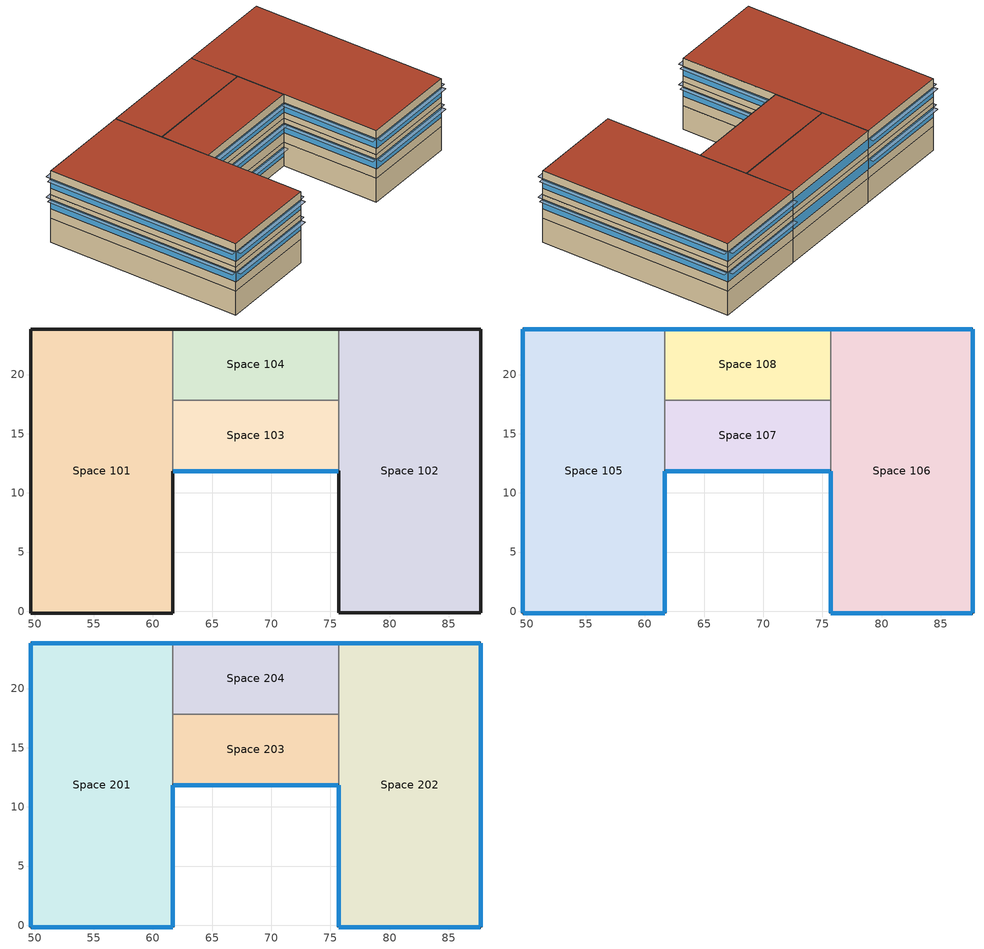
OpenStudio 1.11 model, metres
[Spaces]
Space 101
 floor ground: 61.69,23.85 61.69,-0.15 49.69,-0.15 49.69,23.85 z0
 wall outside: 61.69,23.85 49.69,23.85 49.69,-0.15 61.69,-0.15 61.69,11.85 z0:3.05
 wall to Space 104: 61.69,17.85 61.69,23.85 z0:3.05
 wall to Space 103: 61.69,11.85 61.69,17.85 z0:3.05
Space 102
 floor ground: 87.69,23.85 87.69,-0.15 75.69,-0.15 75.69,23.85 z0
 wall outside: 75.69,11.85 75.69,-0.15 87.69,-0.15 87.69,23.85 75.69,23.85 z0:3.05
 wall to Space 103: 75.69,17.85 75.69,11.85 z0:3.05
 wall to Space 104: 75.69,23.85 75.69,17.85 z0:3.05
Space 103
 floor ground: 75.69,17.85 75.69,11.85 61.69,11.85 61.69,17.85 z0
 wall outside: 61.69,11.85 75.69,11.85 z0:3.05
 wall to Space 104: 75.69,17.85 61.69,17.85 z0:3.05
 window: 61.71,11.85 75.66,11.85 z1.22:2.45
Space 104
 floor ground: 75.69,23.85 75.69,17.85 61.69,17.85 61.69,23.85 z0
 wall outside: 75.69,23.85 61.69,23.85 z0:3.05
Space 105
 floor to Space 101: 61.69,23.85 61.69,-0.15 49.69,-0.15 49.69,23.85 z3.05
 wall outside: 61.69,23.85 49.69,23.85 49.69,-0.15 61.69,-0.15 61.69,11.85 z3.05:6.1
 wall to Space 108: 61.69,17.85 61.69,23.85 z3.05:6.1
 wall to Space 107: 61.69,11.85 61.69,17.85 z3.05:6.1
 window: 61.69,-0.13 61.69,11.82 / 49.71,-0.15 61.66,-0.15 / 49.69,23.82 49.69,-0.13 / 61.66,23.85 49.71,23.85 z4.27:5.5
Space 106
 floor to Space 102: 87.69,23.85 87.69,-0.15 75.69,-0.15 75.69,23.85 z3.05
 wall outside: 75.69,11.85 75.69,-0.15 87.69,-0.15 87.69,23.85 75.69,23.85 z3.05:6.1
 wall to Space 107: 75.69,17.85 75.69,11.85 z3.05:6.1
 wall to Space 108: 75.69,23.85 75.69,17.85 z3.05:6.1
 window: 87.69,-0.13 87.69,23.82 / 75.69,11.82 75.69,-0.13 / 75.71,-0.15 87.66,-0.15 / 87.66,23.85 75.71,23.85 z4.27:5.5
Space 107
 floor to Space 103: 75.69,17.85 75.69,11.85 61.69,11.85 61.69,17.85 z3.05
 wall outside: 61.69,11.85 75.69,11.85 z3.05:6.1
 wall to Space 108: 75.69,17.85 61.69,17.85 z3.05:6.1
 window: 61.71,11.85 75.66,11.85 z4.27:5.5
Space 108
 floor to Space 104: 75.69,23.85 75.69,17.85 61.69,17.85 61.69,23.85 z3.05
 wall outside: 75.69,23.85 61.69,23.85 z3.05:6.1
 window: 75.66,23.85 61.71,23.85 z4.27:5.5
Space 201
 floor to Space 105: 61.69,23.85 61.69,-0.15 49.69,-0.15 49.69,23.85 z6.1
 wall outside: 61.69,23.85 49.69,23.85 49.69,-0.15 61.69,-0.15 61.69,11.85 z6.1:9.14
 wall to Space 204: 61.69,17.85 61.69,23.85 z6.1:9.14
 wall to Space 203: 61.69,11.85 61.69,17.85 z6.1:9.14
 window: 61.66,23.85 49.71,23.85 / 49.69,23.82 49.69,-0.13 / 49.71,-0.15 61.66,-0.15 / 61.69,-0.13 61.69,11.82 z6.9:8.12
 roof outside: 61.69,-0.15 61.69,23.85 49.69,23.85 49.69,-0.15 z9.14
Space 202
 floor to Space 106: 87.69,23.85 87.69,-0.15 75.69,-0.15 75.69,23.85 z6.1
 wall outside: 75.69,11.85 75.69,-0.15 87.69,-0.15 87.69,23.85 75.69,23.85 z6.1:9.14
 wall to Space 203: 75.69,17.85 75.69,11.85 z6.1:9.14
 wall to Space 204: 75.69,23.85 75.69,17.85 z6.1:9.14
 window: 87.69,-0.13 87.69,23.82 / 87.66,23.85 75.71,23.85 / 75.69,11.82 75.69,-0.13 / 75.71,-0.15 87.66,-0.15 z6.9:8.12
 roof outside: 87.69,-0.15 87.69,23.85 75.69,23.85 75.69,-0.15 z9.14
Space 203
 floor to Space 107: 75.69,17.85 75.69,11.85 61.69,11.85 61.69,17.85 z6.1
 wall outside: 61.69,11.85 75.69,11.85 z6.1:9.14
 wall to Space 204: 75.69,17.85 61.69,17.85 z6.1:9.14
 window: 61.71,11.85 75.66,11.85 z6.9:8.12
 roof outside: 75.69,11.85 75.69,17.85 61.69,17.85 61.69,11.85 z9.14
Space 204
 floor to Space 108: 75.69,23.85 75.69,17.85 61.69,17.85 61.69,23.85 z6.1
 wall outside: 75.69,23.85 61.69,23.85 z6.1:9.14
 window: 75.66,23.85 61.71,23.85 z6.9:8.12
 roof outside: 75.69,17.85 75.69,23.85 61.69,23.85 61.69,17.85 z9.14
shading: 75.66,11.24 75.66,11.85 61.71,11.85 61.71,11.24 z5.5; 62.3,-0.13 62.3,11.82 61.69,11.82 61.69,-0.13 z5.5; 61.66,-0.76 61.66,-0.15 49.71,-0.15 49.71,-0.76 z5.5; 87.66,-0.76 87.66,-0.15 75.71,-0.15 75.71,-0.76 z5.5; 88.3,-0.13 88.3,23.82 87.69,23.82 87.69,-0.13 z5.5; 75.69,-0.13 75.69,11.82 75.07,11.82 75.07,-0.13 z5.5; 49.69,-0.13 49.69,23.82 49.07,23.82 49.07,-0.13 z5.5; 61.66,23.85 61.66,24.46 49.71,24.46 49.71,23.85 z5.5; 87.66,23.85 87.66,24.46 75.71,24.46 75.71,23.85 z5.5; 75.66,11.24 75.66,11.85 61.71,11.85 61.71,11.24 z2.45; 88.3,-0.13 88.3,23.82 87.69,23.82 87.69,-0.13 z8.12; 75.69,-0.13 75.69,11.82 75.07,11.82 75.07,-0.13 z8.12; 62.3,-0.13 62.3,11.82 61.69,11.82 61.69,-0.13 z8.12; 87.66,23.85 87.66,24.46 75.71,24.46 75.71,23.85 z8.12; 49.69,-0.13 49.69,23.82 49.07,23.82 49.07,-0.13 z8.12; 75.66,11.24 75.66,11.85 61.71,11.85 61.71,11.24 z8.12; 61.66,23.85 61.66,24.46 49.71,24.46 49.71,23.85 z8.12; 61.66,-0.76 61.66,-0.15 49.71,-0.15 49.71,-0.76 z8.12; 87.66,-0.76 87.66,-0.15 75.71,-0.15 75.71,-0.76 z8.12
[Building]
Building 1: Space Type=189.1-2009 - Office - OpenOffice - CZ4-8; Default Construction Set=189.1-2009 - CZ5 - Office
[Site]
Tehran Mehrabad: Latitude {deg}=35.41; Longitude {deg}=51.19; Time Zone {hr}=3; Elevation {m}=1190
[ClimateZones]
Climate Zone Institution Name 1=ASHRAE; Climate Zone Document Name 1=ANSI/ASHRAE Standard 169; Climate Zone Document Year 1=2006; Climate Zone Institution Name 2=CEC; Climate Zone Document Name 2=California Climate Zone Descriptions; Climate Zone Document Year 2=1995
[SizingPeriod:DesignDay] Sky Clearness=0; Rain Indicator=0; Snow Indicator=0; Day of Month=21; Daylight Saving Time Indicator=0; Dry-Bulb Temperature Range Modifier Type=DefaultMultipliers
Name | Maximum Dry-Bulb Temperature {C} | Daily Dry-Bulb Temperature Range {deltaC} | Humidity Indicating Conditions at Maximum Dry-Bulb | Barometric Pressure {Pa} | Wind Speed {m/s} | Wind Direction {deg} | Month | Day Type | Humidity Indicating Type | Solar Model Indicator | ASHRAE Taub | ASHRAE Taud
Milano-Linate Ann Clg .4% Condns Enth=>MDB | 31 | 10.2 | 77500 | 100094 | 2.3 | 220 | 7 | SummerDesignDay | Enthalpy | ASHRAETau | 0.515 | 1.818
Milano-Linate Ann Clg .4% Condns DB=>MWB | 33 | 10.2 | 24.1 | 100094 | 2.3 | 220 | 7 | SummerDesignDay | Wetbulb | ASHRAETau | 0.515 | 1.818
Milano-Linate Ann Htg 99.6% Condns DB | -5.1 | 0 | -5.1 | 100094 | 0.4 | 240 | 1 | WinterDesignDay | Wetbulb | ASHRAEClearSky
Milano-Linate Ann Hum_n 99.6% Condns DP=>MCDB | 2.3 | 0 | -11.5 | 100094 | 0.4 | 240 | 1 | WinterDesignDay | Dewpoint | ASHRAEClearSky
Milano-Linate Ann Clg .4% Condns WB=>MDB | 31 | 10.2 | 25.2 | 100094 | 2.3 | 220 | 7 | SummerDesignDay | Wetbulb | ASHRAETau | 0.515 | 1.818
Milano-Linate Ann Clg .4% Condns DP=>MDB | 28.5 | 10.2 | 23.5 | 100094 | 2.3 | 220 | 7 | SummerDesignDay | Dewpoint | ASHRAETau | 0.515 | 1.818
Milano-Linate Ann Htg Wind 99.6% Condns WS=>MCDB | 8.8 | 0 | 8.8 | 100094 | 10.3 | 240 | 1 | WinterDesignDay | Wetbulb | ASHRAEClearSky
MOSCOW Ann Clg .4% Condns WB=>MDB | 26.4 | 8.3 | 21.2 | 99465 | 1.6 | 150 | 7 | SummerDesignDay | Wetbulb | ASHRAETau | 0.437 | 2.043
MOSCOW Ann Htg Wind 99.6% Condns WS=>MCDB | -8.2 | 0 | -8.2 | 99465 | 8 | 290 | 2 | WinterDesignDay | Wetbulb | ASHRAEClearSky
MOSCOW Ann Clg .4% Condns DB=>MWB | 28.4 | 8.3 | 20.1 | 99465 | 1.6 | 150 | 7 | SummerDesignDay | Wetbulb | ASHRAETau | 0.437 | 2.043
MOSCOW Ann Clg .4% Condns DP=>MDB | 24 | 8.3 | 19.3 | 99465 | 1.6 | 150 | 7 | SummerDesignDay | Dewpoint | ASHRAETau | 0.437 | 2.043
MOSCOW Ann Hum_n 99.6% Condns DP=>MCDB | -22.7 | 0 | -25.8 | 99465 | 1.4 | 290 | 2 | WinterDesignDay | Dewpoint | ASHRAEClearSky
MOSCOW Ann Clg .4% Condns Enth=>MDB | 26.6 | 8.3 | 62300 | 99465 | 1.6 | 150 | 7 | SummerDesignDay | Enthalpy | ASHRAETau | 0.437 | 2.043
MOSCOW Ann Htg 99.6% Condns DB | -23.1 | 0 | -23.1 | 99465 | 1.4 | 290 | 2 | WinterDesignDay | Wetbulb | ASHRAEClearSky
Tehran Mehrabad Ann Htg 99.6% Condns DB | -2.8 | 0 | -2.8 | 87822 | 1.9 | 270 | 1 | WinterDesignDay | Wetbulb | ASHRAEClearSky
Tehran Mehrabad Ann Clg .4% Condns DB=>MWB | 38.5 | 10.6 | 19 | 87822 | 3.6 | 120 | 7 | SummerDesignDay | Wetbulb | ASHRAETau | 0.752 | 1.326
Tehran Mehrabad Ann Clg .4% Condns DP=>MDB | 31 | 10.6 | 18.9 | 87822 | 3.6 | 120 | 7 | SummerDesignDay | Dewpoint | ASHRAETau | 0.752 | 1.326
Tehran Mehrabad Ann Clg .4% Condns WB=>MDB | 33 | 10.6 | 22.5 | 87822 | 3.6 | 120 | 7 | SummerDesignDay | Wetbulb | ASHRAETau | 0.752 | 1.326
Tehran Mehrabad Ann Htg Wind 99.6% Condns WS=>MCDB | 9.5 | 0 | 9.5 | 87822 | 11.5 | 270 | 1 | WinterDesignDay | Wetbulb | ASHRAEClearSky
Tehran Mehrabad Ann Hum_n 99.6% Condns DP=>MCDB | 6.2 | 0 | -13 | 87822 | 1.9 | 270 | 1 | WinterDesignDay | Dewpoint | ASHRAEClearSky
Tehran Mehrabad Ann Clg .4% Condns Enth=>MDB | 32.7 | 10.6 | 72900 | 87822 | 3.6 | 120 | 7 | SummerDesignDay | Enthalpy | ASHRAETau | 0.752 | 1.326
[DefaultConstructionSet] Interior Partition Construction=Interior Partition
Name | Default Exterior Surface Constructions | Default Interior Surface Constructions | Default Ground Contact Surface Constructions | Default Exterior SubSurface Constructions | Default Interior SubSurface Constructions
189.1-2009 - CZ5 - Office | Default Surface Constructions 13 | Default Surface Constructions 14 | Default Surface Constructions 15 | Default Sub Surface Constructions 9 | Default Sub Surface Constructions 10
my set2 | Default Surface Constructions 25 | Default Surface Constructions 26 | Default Surface Constructions 27 | Default Sub Surface Constructions 17 | Default Sub Surface Constructions 18
[DefaultSurfaceConstructions]
Name | Floor Construction | Wall Construction | Roof Ceiling Construction
Default Surface Constructions 13 | ExtSlabCarpet 4in ClimateZone 1-8 | ASHRAE 189.1-2009 ExtWall Mass ClimateZone 5 | ASHRAE 189.1-2009 ExtRoof IEAD ClimateZone 2-5
Default Surface Constructions 14; Default Surface Constructions 26 | Interior Floor | Interior Wall | Interior Ceiling
Default Surface Constructions 15; Default Surface Constructions 27 | ExtSlabCarpet 4in ClimateZone 1-8 | ExtSlabCarpet 4in ClimateZone 1-8 | ExtSlabCarpet 4in ClimateZone 1-8
Default Surface Constructions 25 | ExtSlabCarpet 4in ClimateZone 1-8 | my wall 2 | ASHRAE 189.1-2009 ExtRoof IEAD ClimateZone 1
[Construction]
ExtSlabCarpet 4in ClimateZone 1-8: MAT-CC05 4 HW CONCRETE, CP02 CARPET PAD
ASHRAE 189.1-2009 ExtRoof IEAD ClimateZone 1: Roof Membrane, Roof Insulation [18], Metal Decking
Interior Floor: F16 Acoustic tile, F05 Ceiling air space resistance, M11 100mm lightweight concrete
Interior Wall: G01a 19mm gypsum board, F04 Wall air space resistance, G01a 19mm gypsum board
Interior Ceiling: M11 100mm lightweight concrete, F05 Ceiling air space resistance, F16 Acoustic tile
ASHRAE 189.1-2009 ExtWindow ClimateZone 1: Theoretical Glass [167]
Exterior Door: F08 Metal surface, I01 25mm insulation board
Interior Window: Clear 3mm
Interior Door; Interior Partition: G05 25mm wood
ASHRAE 189.1-2009 ExtRoof IEAD ClimateZone 2-5: Roof Membrane, Roof Insulation [21], Metal Decking
ASHRAE 189.1-2009 ExtWindow ClimateZone 4-5: Theoretical Glass [207]
ASHRAE 189.1-2009 ExtWall Mass ClimateZone 5: 1IN Stucco, 8IN Concrete HW, Wall Insulation [40], 1/2IN Gypsum
my wall 2: F08 Metal surface, 8IN Concrete HW, Wall Insulation [36], 1/2IN Gypsum
[Material] Thermal Absorptance=0.9
Name | Roughness | Thickness {m} | Conductivity {W/m-K} | Density {kg/m3} | Specific Heat {J/kg-K} | Solar Absorptance | Visible Absorptance
MAT-CC05 4 HW CONCRETE | Rough | 0.1016 | 1.311 | 2240 | 836.8 | 0.85 | 0.85
1IN Stucco | Smooth | 0.0253 | 0.6918 | 1858 | 837 | 0.92 | 0.92
8IN Concrete HW | MediumRough | 0.2033 | 1.7296 | 2243 | 837 | 0.65 | 0.65
1/2IN Gypsum | Smooth | 0.0127 | 0.16 | 784.9 | 830 | 0.4 | 0.4
Roof Membrane | VeryRough | 0.0095 | 0.16 | 1121.29 | 1460 | 0.7 | 0.7
Roof Insulation [18] | MediumRough | 0.1693 | 0.049 | 265 | 836.8 | 0.7 | 0.7
Metal Decking | MediumSmooth | 0.0015 | 45.006 | 7680 | 418.4 | 0.6 | 0.6
F16 Acoustic tile | MediumSmooth | 0.0191 | 0.06 | 368 | 590 | 0.3 | 0.3
M11 100mm lightweight concrete | MediumRough | 0.1016 | 0.53 | 1280 | 840 | 0.5 | 0.5
G01a 19mm gypsum board | MediumSmooth | 0.019 | 0.16 | 800 | 1090 | 0.4 | 0.4
F08 Metal surface | Smooth | 0.0008 | 45.28 | 7824 | 500 | 0.7 | 0.7
I01 25mm insulation board | MediumRough | 0.0254 | 0.03 | 43 | 1210 | 0.6 | 0.6
G05 25mm wood | MediumSmooth | 0.0254 | 0.15 | 608 | 1630 | 0.5 | 0.5
Roof Insulation [21] | MediumRough | 0.2105 | 0.049 | 265 | 836.8 | 0.7 | 0.7
Wall Insulation [36] | MediumRough | 0.0566 | 0.0432 | 91 | 837 | 0.5 | 0.5
Wall Insulation [40] | MediumRough | 0.0794 | 0.0432 | 91 | 837 | 0.5 | 0.5
[Material:NoMass]
CP02 CARPET PAD: Roughness=Smooth; Thermal Resistance {m2-K/W}=0.1; Thermal Absorptance=0.9; Solar Absorptance=0.8; Visible Absorptance=0.8
[Material:AirGap]
Name | Thermal Resistance {m2-K/W}
F05 Ceiling air space resistance | 0.18
F04 Wall air space resistance | 0.15
[DefaultSubSurfaceConstructions]
Name | Fixed Window Construction | Operable Window Construction | Door Construction | Tubular Daylight Dome Construction | Tubular Daylight Diffuser Construction
Default Sub Surface Constructions 9 | ASHRAE 189.1-2009 ExtWindow ClimateZone 4-5 | ASHRAE 189.1-2009 ExtWindow ClimateZone 4-5 | Exterior Door | Interior Window | Interior Window
Default Sub Surface Constructions 10; Default Sub Surface Constructions 18 | Interior Window | Interior Window | Interior Door
Default Sub Surface Constructions 17 | ASHRAE 189.1-2009 ExtWindow ClimateZone 1 | ASHRAE 189.1-2009 ExtWindow ClimateZone 1 | Exterior Door | Interior Window | Interior Window
[WindowMaterial:Glazing] Optical Data Type=SpectralAverage; Thickness {m}=0.003; Back Side Solar Reflectance at Normal Incidence=0; Back Side Visible Reflectance at Normal Incidence=0; Infrared Transmittance at Normal Incidence=0; Dirt Correction Factor for Solar and Visible Transmittance=1; Solar Diffusing=No
Name | Solar Transmittance at Normal Incidence | Front Side Solar Reflectance at Normal Incidence | Visible Transmittance at Normal Incidence | Front Side Visible Reflectance at Normal Incidence | Front Side Infrared Hemispherical Emissivity | Back Side Infrared Hemispherical Emissivity | Conductivity {W/m-K}
Theoretical Glass [167] | 0.2374 | 0.7126 | 0.2512 | 0.6988 | 0.985 | 0.985 | 2.1073
Clear 3mm | 0.837 | 0.075 | 0.898 | 0.081 | 0.84 | 0.84 | 0.9
Theoretical Glass [207] | 0.3311 | 0.6189 | 0.44 | 0.51 | 0.9 | 0.9 | 0.0133
[SpaceType] Standards Building Type=Office
Name | Default Schedule Set | Design Specification Outdoor Air Object | Standards Space Type
189.1-2009 - Office - BreakRoom - CZ1-3 | 189.1-2009 - Office - BreakRoom - CZ1-3 Schedule Set | 189.1-2009 - Office - BreakRoom - CZ1-3 Ventilation | BreakRoom
189.1-2009 - Office - IT_Room - CZ1-3 | 189.1-2009 - Office - IT_Room - CZ1-3 Schedule Set | 189.1-2009 - Office - IT_Room - CZ1-3 Ventilation | IT_Room
189.1-2009 - Office - Lobby - CZ1-3 | 189.1-2009 - Office - Lobby - CZ1-3 Schedule Set | 189.1-2009 - Office - Lobby - CZ1-3 Ventilation | Lobby
189.1-2009 - Office - OpenOffice - CZ1-3 | 189.1-2009 - Office - OpenOffice - CZ1-3 Schedule Set | 189.1-2009 - Office - OpenOffice - CZ1-3 Ventilation | OpenOffice
189.1-2009 - Office - Storage - CZ1-3 | 189.1-2009 - Office - Storage - CZ1-3 Schedule Set | 189.1-2009 - Office - Storage - CZ1-3 Ventilation | Storage
189.1-2009 - Office - OpenOffice - CZ4-8 | 189.1-2009 - Office - OpenOffice - CZ4-8 Schedule Set | 189.1-2009 - Office - OpenOffice - CZ4-8 Ventilation | OpenOffice
[DefaultScheduleSet] Lighting Schedule=Office Bldg Light; Infiltration Schedule=Office Infil Quarter On
Name | Number of People Schedule | People Activity Level Schedule | Electric Equipment Schedule
189.1-2009 - Office - BreakRoom - CZ1-3 Schedule Set; 189.1-2009 - Office - IT_Room - CZ1-3 Schedule Set; 189.1-2009 - Office - Lobby - CZ1-3 Schedule Set | Office Misc Occ | Office Activity | Office Bldg Equip
189.1-2009 - Office - OpenOffice - CZ1-3 Schedule Set; 189.1-2009 - Office - OpenOffice - CZ4-8 Schedule Set | Office Work Occ | Office Activity | Office Bldg Equip
189.1-2009 - Office - Storage - CZ1-3 Schedule Set
[Lights:Definition] Design Level Calculation Method=Watts/Area
Name | Watts per Space Floor Area {W/m2}
189.1-2009 - Office - BreakRoom - CZ1-3 Lights Definition | 11.625
189.1-2009 - Office - IT_Room - CZ1-3 Lights Definition; 189.1-2009 - Office - OpenOffice - CZ1-3 Lights Definition; 189.1-2009 - Office - OpenOffice - CZ4-8 Lights Definition | 10.6563
189.1-2009 - Office - Lobby - CZ1-3 Lights Definition | 12.5938
189.1-2009 - Office - Storage - CZ1-3 Lights Definition | 7.75002
[Lights]
Name | Lights Definition | Space or SpaceType
189.1-2009 - Office - BreakRoom - CZ1-3 Lights | 189.1-2009 - Office - BreakRoom - CZ1-3 Lights Definition | 189.1-2009 - Office - BreakRoom - CZ1-3
189.1-2009 - Office - IT_Room - CZ1-3 Lights | 189.1-2009 - Office - IT_Room - CZ1-3 Lights Definition | 189.1-2009 - Office - IT_Room - CZ1-3
189.1-2009 - Office - Lobby - CZ1-3 Lights | 189.1-2009 - Office - Lobby - CZ1-3 Lights Definition | 189.1-2009 - Office - Lobby - CZ1-3
189.1-2009 - Office - OpenOffice - CZ1-3 Lights | 189.1-2009 - Office - OpenOffice - CZ1-3 Lights Definition | 189.1-2009 - Office - OpenOffice - CZ1-3
189.1-2009 - Office - Storage - CZ1-3 Lights | 189.1-2009 - Office - Storage - CZ1-3 Lights Definition | 189.1-2009 - Office - Storage - CZ1-3
189.1-2009 - Office - OpenOffice - CZ4-8 Lights | 189.1-2009 - Office - OpenOffice - CZ4-8 Lights Definition | 189.1-2009 - Office - OpenOffice - CZ4-8
[DesignSpecification:OutdoorAir] Outdoor Air Method=Sum
Name | Outdoor Air Flow per Person {m3/s-person} | Outdoor Air Flow per Floor Area {m3/s-m2}
189.1-2009 - Office - BreakRoom - CZ1-3 Ventilation; 189.1-2009 - Office - Lobby - CZ1-3 Ventilation | 0.00707921
189.1-2009 - Office - IT_Room - CZ1-3 Ventilation; 189.1-2009 - Office - Storage - CZ1-3 Ventilation |  | 0.000254
189.1-2009 - Office - OpenOffice - CZ1-3 Ventilation; 189.1-2009 - Office - OpenOffice - CZ4-8 Ventilation | 0.00943895
[People:Definition] Number of People Calculation Method=People/Area; Fraction Radiant=0.3
Name | People per Space Floor Area {person/m2}
189.1-2009 - Office - BreakRoom - CZ1-3 People Definition | 0.538196
189.1-2009 - Office - IT_Room - CZ1-3 People Definition | 0.0538196
189.1-2009 - Office - Lobby - CZ1-3 People Definition | 0.107639
189.1-2009 - Office - OpenOffice - CZ1-3 People Definition; 189.1-2009 - Office - OpenOffice - CZ4-8 People Definition | 0.0565105
[People]
Name | People Definition | Space or SpaceType
189.1-2009 - Office - BreakRoom - CZ1-3 People | 189.1-2009 - Office - BreakRoom - CZ1-3 People Definition | 189.1-2009 - Office - BreakRoom - CZ1-3
189.1-2009 - Office - IT_Room - CZ1-3 People | 189.1-2009 - Office - IT_Room - CZ1-3 People Definition | 189.1-2009 - Office - IT_Room - CZ1-3
189.1-2009 - Office - Lobby - CZ1-3 People | 189.1-2009 - Office - Lobby - CZ1-3 People Definition | 189.1-2009 - Office - Lobby - CZ1-3
189.1-2009 - Office - OpenOffice - CZ1-3 People | 189.1-2009 - Office - OpenOffice - CZ1-3 People Definition | 189.1-2009 - Office - OpenOffice - CZ1-3
189.1-2009 - Office - OpenOffice - CZ4-8 People | 189.1-2009 - Office - OpenOffice - CZ4-8 People Definition | 189.1-2009 - Office - OpenOffice - CZ4-8
[SpaceInfiltration:DesignFlowRate] Design Flow Rate Calculation Method=Flow/ExteriorArea
Name | Space or SpaceType | Flow per Exterior Surface Area {m3/s-m2}
189.1-2009 - Office - BreakRoom - CZ1-3 Infiltration | 189.1-2009 - Office - BreakRoom - CZ1-3 | 0.00030226
189.1-2009 - Office - IT_Room - CZ1-3 Infiltration | 189.1-2009 - Office - IT_Room - CZ1-3 | 0.00030226
189.1-2009 - Office - Lobby - CZ1-3 Infiltration | 189.1-2009 - Office - Lobby - CZ1-3 | 0.00030226
189.1-2009 - Office - OpenOffice - CZ1-3 Infiltration | 189.1-2009 - Office - OpenOffice - CZ1-3 | 0.00030226
189.1-2009 - Office - Storage - CZ1-3 Infiltration | 189.1-2009 - Office - Storage - CZ1-3 | 0.00030226
189.1-2009 - Office - OpenOffice - CZ4-8 Infiltration | 189.1-2009 - Office - OpenOffice - CZ4-8 | 0.000226568
[ElectricEquipment:Definition] Design Level Calculation Method=Watts/Area
Name | Watts per Space Floor Area {W/m2}
189.1-2009 - Office - BreakRoom - CZ1-3 Electric Equipment Definition | 48.007
189.1-2009 - Office - IT_Room - CZ1-3 Electric Equipment Definition | 16.7917
189.1-2009 - Office - Lobby - CZ1-3 Electric Equipment Definition | 0.753474
189.1-2009 - Office - OpenOffice - CZ1-3 Electric Equipment Definition; 189.1-2009 - Office - OpenOffice - CZ4-8 Electric Equipment Definition | 7.64238
[ElectricEquipment]
Name | Electric Equipment Definition | Space or SpaceType
189.1-2009 - Office - BreakRoom - CZ1-3 Electric Equipment | 189.1-2009 - Office - BreakRoom - CZ1-3 Electric Equipment Definition | 189.1-2009 - Office - BreakRoom - CZ1-3
189.1-2009 - Office - IT_Room - CZ1-3 Electric Equipment | 189.1-2009 - Office - IT_Room - CZ1-3 Electric Equipment Definition | 189.1-2009 - Office - IT_Room - CZ1-3
189.1-2009 - Office - Lobby - CZ1-3 Electric Equipment | 189.1-2009 - Office - Lobby - CZ1-3 Electric Equipment Definition | 189.1-2009 - Office - Lobby - CZ1-3
189.1-2009 - Office - OpenOffice - CZ1-3 Electric Equipment | 189.1-2009 - Office - OpenOffice - CZ1-3 Electric Equipment Definition | 189.1-2009 - Office - OpenOffice - CZ1-3
189.1-2009 - Office - OpenOffice - CZ4-8 Electric Equipment | 189.1-2009 - Office - OpenOffice - CZ4-8 Electric Equipment Definition | 189.1-2009 - Office - OpenOffice - CZ4-8
[ThermostatSetpoint:DualSetpoint] Heating Setpoint Temperature Schedule=Medium Office HtgSetp; Cooling Setpoint Temperature Schedule=Medium Office ClgSetp
Thermal Zone 2 Thermostat; Thermal Zone 4 Thermostat; Thermal Zone 3 Thermostat; Thermal Zone 5 Thermostat; Thermal Zone 6 Thermostat 1; Thermal Zone 1 Thermostat 1
[BuildingStory] Nominal Floor to Floor Height {m}=3.048
Name | Nominal Z Coordinate {m}
Building Story 1; Building Story 2; Building Story 3; Building Story 4; Building Story 6; Building Story 7; Building Story 8; Building Story 9; Building Story 10; Building Story 11; Building Story 12; Building Story 13; Building Story 14; Building Story 15 | 0
Building Story 5; Building Story 16 | 3.048
[Space] Default Construction Set=my set2
Name | Space Type | Building Story | Thermal Zone
Space 101; Space 104 | 189.1-2009 - Office - Storage - CZ1-3 | Building Story 1 | Thermal Zone 1
Space 102 | 189.1-2009 - Office - Lobby - CZ1-3 | Building Story 1 | Thermal Zone 3
Space 103 | 189.1-2009 - Office - Lobby - CZ1-3 | Building Story 1 | Thermal Zone 2
Space 105 | 189.1-2009 - Office - BreakRoom - CZ1-3 | Building Story 2 | Thermal Zone 4
Space 106 | 189.1-2009 - Office - IT_Room - CZ1-3 | Building Story 2 | Thermal Zone 6
Space 107 | 189.1-2009 - Office - Lobby - CZ1-3 | Building Story 2 | Thermal Zone 3
Space 108 | 189.1-2009 - Office - Storage - CZ1-3 | Building Story 2 | Thermal Zone 1
Space 201 | 189.1-2009 - Office - OpenOffice - CZ1-3 | Building Story 3 | Thermal Zone 5
Space 202 | 189.1-2009 - Office - IT_Room - CZ1-3 | Building Story 3 | Thermal Zone 6
Space 203 | 189.1-2009 - Office - Lobby - CZ1-3 | Building Story 3 | Thermal Zone 3
Space 204 | 189.1-2009 - Office - Storage - CZ1-3 | Building Story 3 | Thermal Zone 1
[ThermalZone] Use Ideal Air Loads=Yes
Name | Thermostat
Thermal Zone 1 | Thermal Zone 1 Thermostat 1
Thermal Zone 2 | Thermal Zone 2 Thermostat
Thermal Zone 3 | Thermal Zone 3 Thermostat
Thermal Zone 4 | Thermal Zone 4 Thermostat
Thermal Zone 5 | Thermal Zone 5 Thermostat
Thermal Zone 6 | Thermal Zone 6 Thermostat 1
[Sizing:Zone] Zone Cooling Design Supply Air Temperature Input Method=SupplyAirTemperature; Zone Cooling Design Supply Air Temperature {C}=14; Zone Cooling Design Supply Air Temperature Difference {deltaC}=11.11; Zone Heating Design Supply Air Temperature Input Method=SupplyAirTemperature; Zone Heating Design Supply Air Temperature {C}=40; Zone Heating Design Supply Air Temperature Difference {deltaC}=11.11; Zone Cooling Design Supply Air Humidity Ratio {kg-H2O/kg-air}=0.0085; Zone Heating Design Supply Air Humidity Ratio {kg-H2O/kg-air}=0.008; Cooling Design Air Flow Method=DesignDay; Heating Design Air Flow Method=DesignDay; Account for Dedicated Outdoor Air System=No; Dedicated Outdoor Air System Control Strategy=NeutralSupplyAir; Dedicated Outdoor Air Low Setpoint Temperature for Design {C}=autosize; Dedicated Outdoor Air High Setpoint Temperature for Design {C}=autosize
Thermal Zone 1; Thermal Zone 2; Thermal Zone 3; Thermal Zone 4; Thermal Zone 5; Thermal Zone 6
[Schedule:Ruleset]
Name | Default Day Schedule | Summer Design Day Schedule | Winter Design Day Schedule
Office Bldg Light | Office Bldg Light Default Schedule | Office Bldg Light Summer Design Day | Office Bldg Light Winter Design Day
Office Misc Occ | Office Bldg Occ Default Schedule 1 | Office Bldg Occ Summer Design Day 1 | Office Bldg Occ Winter Design Day 1
Office Activity | Office Activity Default Schedule | Office Activity Summer Design Day | Office Activity Winter Design Day
Office Infil Quarter On | Office Infil Quarter On Default Schedule | Office Infil Quarter On Summer Design Day | Office Infil Quarter On Winter Design Day
Office Bldg Equip | Office Bldg Equip Default Schedule | Office Bldg Equip Summer Design Day | Office Bldg Equip Winter Design Day
Medium Office HtgSetp | Medium Office HtgSetp Default Schedule | Medium Office HtgSetp Summer Design Day | Medium Office HtgSetp Winter Design Day
Medium Office ClgSetp | Medium Office ClgSetp Default Schedule | Medium Office ClgSetp Summer Design Day | Medium Office ClgSetp Winter Design Day
Office Work Occ | Office Bldg Occ Default Schedule | Office Bldg Occ Summer Design Day | Office Bldg Occ Winter Design Day
[Schedule:Day]
Office Bldg Light Default Schedule: 5, 0, 0.05, 7, 0, 0.1, 8, 0, 0.3, 17, 0, 0.9, 18, 0, 0.7, 20, 0, 0.5, 22, 0, 0.3, 23, 0, 0.1, 24, 0, 0.05
Office Bldg Light Summer Design Day; Office Infil Quarter On Rule 1 Day Schedule; Office Bldg Equip Summer Design Day: 24, 0, 1
Office Bldg Light Winter Design Day; Office Bldg Occ Winter Design Day 1; Office Bldg Occ Rule 1 Day Schedule 1; Office Bldg Equip Winter Design Day; Office Bldg Occ Winter Design Day; Office Bldg Occ Rule 1 Day Schedule: 24, 0, 0
Office Bldg Light Rule 1 Day Schedule: 24, 0, 0.05
Office Bldg Light Rule 2 Day Schedule: 6, 0, 0.05, 8, 0, 0.1, 14, 0, 0.5, 17, 0, 0.15, 24, 0, 0.05
Office Bldg Occ Default Schedule 1: 6, 0, 0, 7, 0, 0.1, 8, 0, 0.2, 20, 0, 0.4, 22, 0, 0.1, 24, 0, 0.05
Office Bldg Occ Summer Design Day 1; Office Bldg Occ Summer Design Day: 6, 0, 0, 22, 0, 1, 24, 0, 0.05
Office Bldg Occ Rule 2 Day Schedule 1: 6, 0, 0, 8, 0, 0.1, 14, 0, 0.25, 17, 0, 0.1, 24, 0, 0
Office Activity Default Schedule; Office Activity Summer Design Day; Office Activity Winter Design Day: 24, 0, 132
Office Infil Quarter On Default Schedule; Office Infil Quarter On Summer Design Day: 6, 0, 1, 22, 0, 0.25, 24, 0, 1
Office Infil Quarter On Winter Design Day; Office Infil Quarter On Rule 2 Day Schedule: 6, 0, 1, 18, 0, 0.25, 24, 0, 1
Office Bldg Equip Default Schedule: 8, 0, 0.4, 12, 0, 0.9, 13, 0, 0.8, 17, 0, 0.9, 18, 0, 0.8, 20, 0, 0.6, 22, 0, 0.5, 24, 0, 0.4
Office Bldg Equip Rule 1 Day Schedule: 24, 0, 0.3
Office Bldg Equip Rule 2 Day Schedule: 6, 0, 0.3, 8, 0, 0.4, 14, 0, 0.5, 17, 0, 0.35, 24, 0, 0.3
Medium Office HtgSetp Default Schedule: 6, 0, 15.6, 22, 0, 21, 24, 0, 15.6
Medium Office HtgSetp Summer Design Day; Medium Office HtgSetp Rule 1 Day Schedule: 24, 0, 15.6
Medium Office HtgSetp Winter Design Day: 24, 0, 21
Medium Office HtgSetp Rule 2 Day Schedule: 6, 0, 15.6, 18, 0, 21, 24, 0, 15.6
Medium Office ClgSetp Default Schedule; Medium Office ClgSetp Summer Design Day: 6, 0, 26.7, 22, 0, 24, 24, 0, 26.7
Medium Office ClgSetp Winter Design Day; Medium Office ClgSetp Rule 1 Day Schedule: 24, 0, 26.7
Medium Office ClgSetp Rule 2 Day Schedule: 6, 0, 26.7, 18, 0, 24, 24, 0, 26.7
Office Bldg Occ Default Schedule: 6, 0, 0, 7, 0, 0.1, 8, 0, 0.2, 12, 0, 0.85, 13, 0, 0.5, 17, 0, 0.85, 18, 0, 0.7, 20, 0, 0.4, 22, 0, 0.1, 24, 0, 0.05
Office Bldg Occ Rule 2 Day Schedule: 6, 0, 0, 8, 0, 0.1, 14, 0, 0.4, 17, 0, 0.1, 24, 0, 0
[Schedule:Rule] Apply Monday=No; Apply Tuesday=No; Apply Wednesday=No; Apply Thursday=No; Apply Friday=No; Date Specification Type=DateRange; Start Month=1; Start Day=1; End Month=12; End Day=31
Name | Schedule Ruleset | Rule Order | Day Schedule | Apply Sunday | Apply Saturday
Office Bldg Light Rule 1 | Office Bldg Light | 0 | Office Bldg Light Rule 1 Day Schedule | Yes | No
Office Bldg Light Rule 2 | Office Bldg Light | 1 | Office Bldg Light Rule 2 Day Schedule | No | Yes
Office Misc Occ Rule 1 | Office Misc Occ | 0 | Office Bldg Occ Rule 1 Day Schedule 1 | Yes | No
Office Misc Occ Rule 2 | Office Misc Occ | 1 | Office Bldg Occ Rule 2 Day Schedule 1 | No | Yes
Office Infil Quarter On Rule 1 | Office Infil Quarter On | 0 | Office Infil Quarter On Rule 1 Day Schedule | Yes | No
Office Infil Quarter On Rule 2 | Office Infil Quarter On | 1 | Office Infil Quarter On Rule 2 Day Schedule | No | Yes
Office Bldg Equip Rule 1 | Office Bldg Equip | 0 | Office Bldg Equip Rule 1 Day Schedule | Yes | No
Office Bldg Equip Rule 2 | Office Bldg Equip | 1 | Office Bldg Equip Rule 2 Day Schedule | No | Yes
Medium Office HtgSetp Rule 1 | Medium Office HtgSetp | 0 | Medium Office HtgSetp Rule 1 Day Schedule | Yes | No
Medium Office HtgSetp Rule 2 | Medium Office HtgSetp | 1 | Medium Office HtgSetp Rule 2 Day Schedule | No | Yes
Medium Office ClgSetp Rule 1 | Medium Office ClgSetp | 0 | Medium Office ClgSetp Rule 1 Day Schedule | Yes | No
Medium Office ClgSetp Rule 2 | Medium Office ClgSetp | 1 | Medium Office ClgSetp Rule 2 Day Schedule | No | Yes
Office Work Occ Rule 1 | Office Work Occ | 0 | Office Bldg Occ Rule 1 Day Schedule | Yes | No
Office Work Occ Rule 2 | Office Work Occ | 1 | Office Bldg Occ Rule 2 Day Schedule | No | Yes
